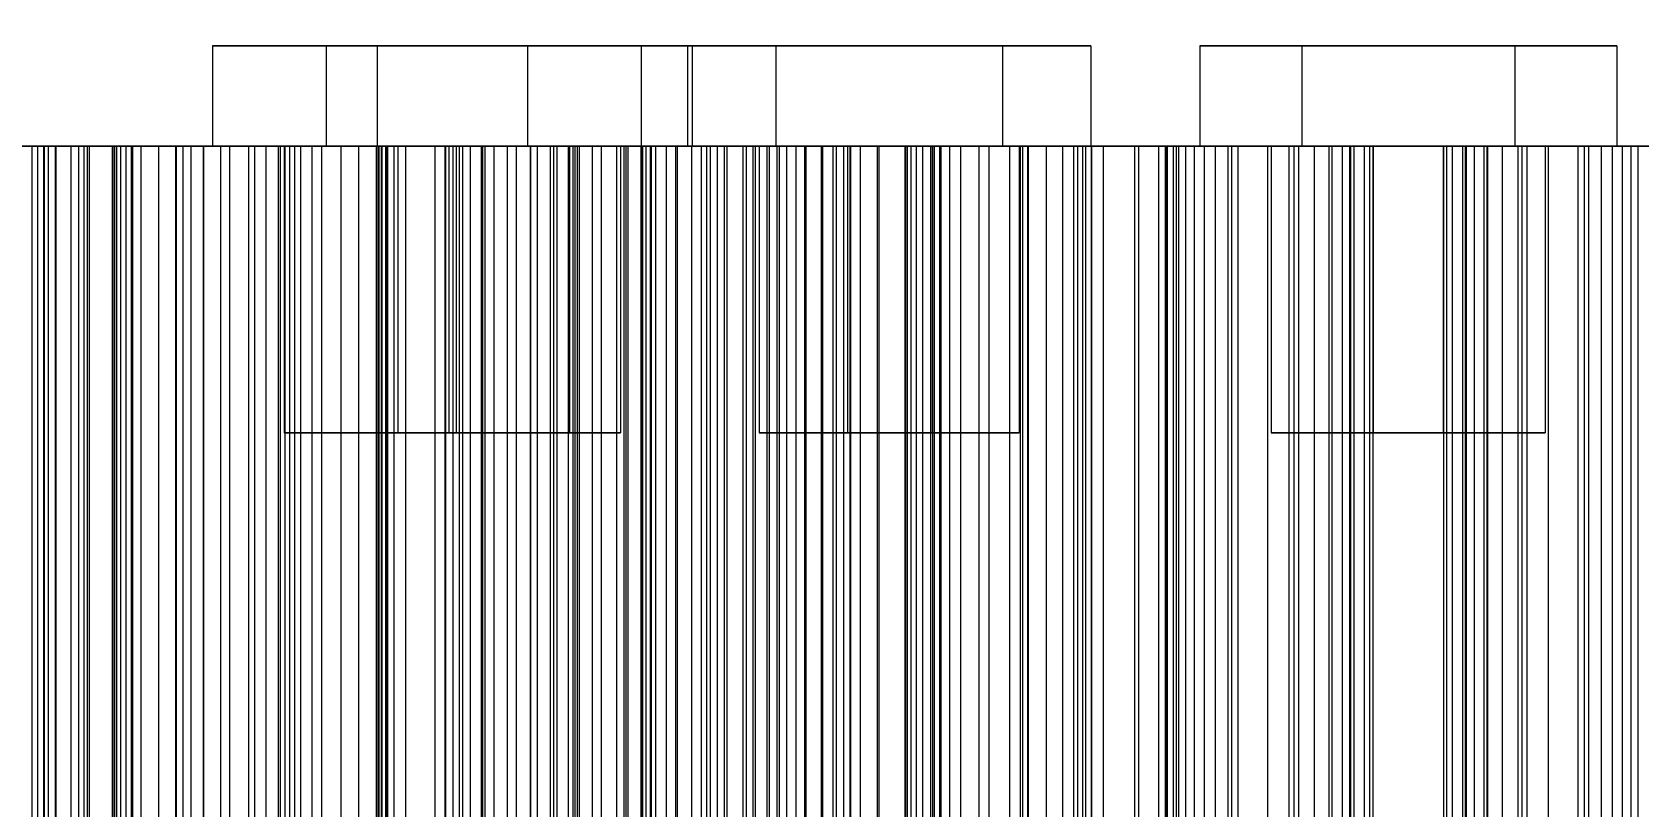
# Model space of a CAD drawing. Header units: millimetres. Extents: x -1970 to 59977, y -50268 to 6837.
# Drawn here: x 25936.2 to 26160.4, y -17342.2 to -17234.1 of the extents above; entities that cross this region are included whole.
import ezdxf

# ---------------------------------------------------------------- set-up
doc = ezdxf.new("R2010")
doc.units = ezdxf.units.MM
doc.layers.add('COTAS_P', color=1, linetype='Continuous', lineweight=0)
doc.layers.add('superior_briquetadora', color=7, linetype='Continuous', lineweight=0)
doc.dimstyles.new('R19_100', dxfattribs={"dimtxt": 250, "dimasz": 150, "dimexe": 150, "dimexo": 80, "dimgap": 100, "dimtad": 1, "dimtih": 1, "dimtoh": 1, "dimdsep": 46, "dimcen": 0.09, "dimadec": 0, "dimazin": 0, "dimtfac": 1, "dimtdec": 4, "dimtofl": 0, "dimtmove": 0, "dimatfit": 3, "dimfxl": 1, "dimtolj": 1, "dimtzin": 0, "dimarcsym": 0})

# ---------------------------------------------------------------- blocks, each defined once
blk = doc.blocks.new('*D25')
at = {"layer": 'COTAS_P', "color": 0, "lineweight": -2, "transparency": 16777216}
for p, q in [((25128.19, -17920), (25128.19, -16950)), ((27628.19, -17920), (27628.19, -16950)), ((25278.19, -17100), (27478.19, -17100))]:
    blk.add_line(p, q, dxfattribs=at)
at = {"layer": 'COTAS_P', "color": 0, "transparency": 16777216}
for points in [[(25278.19, -17075), (25278.19, -17125), (25128.19, -17100)], [(27478.19, -17075), (27478.19, -17125), (27628.19, -17100)]]:
    blk.add_solid(points, dxfattribs=at)
at = {"layer": 'Defpoints', "color": 0, "transparency": 16777216}
for p in [(27628.19, -17100), (25128.19, -18000), (27628.19, -18000)]:
    blk.add_point(p, dxfattribs=at)

msp = doc.modelspace()

# ---------------------------------------------------------------- linework, layer by layer
at = {"layer": 'superior_briquetadora'}
for p, q in [((25961.388, -17236), (25964.032, -17236)), ((25961.388, -17236), (25961.388, -17250)), ((25963.095, -17236), (25961.388, -17236)), ((25968.817, -17236), (25963.095, -17236)), ((25964.032, -17236), (25970.505, -17236)), ((25977.419, -17236), (25968.817, -17236)), ((25970.505, -17236), (25979.524, -17236)), ((25977.233, -17236), (25979.878, -17236)), ((25977.233, -17236), (25977.233, -17250)), ((25978.941, -17236), (25977.233, -17236)), ((25987.198, -17236), (25977.419, -17236)), ((25984.663, -17236), (25978.941, -17236)), ((25979.524, -17236), (25989.303, -17236)), ((25979.878, -17236), (25986.35, -17236)), ((25984.348, -17236), (25986.992, -17236)), ((25984.348, -17236), (25984.348, -17250)), ((25986.056, -17236), (25984.348, -17236)), ((25993.265, -17236), (25984.663, -17236)), ((25991.777, -17236), (25986.056, -17236)), ((25986.35, -17236), (25995.37, -17236)), ((25986.992, -17236), (25993.465, -17236)), ((25996.218, -17236), (25987.198, -17236)), ((25989.303, -17236), (25997.905, -17236)), ((26000.38, -17236), (25991.777, -17236)), ((26003.044, -17236), (25993.265, -17236)), ((25993.465, -17236), (26002.484, -17236)), ((25995.37, -17236), (26005.149, -17236)), ((26002.69, -17236), (25996.218, -17236)), ((25997.905, -17236), (26003.627, -17236)), ((26010.159, -17236), (26000.38, -17236)), ((26002.484, -17236), (26012.264, -17236)), ((26005.335, -17236), (26002.69, -17236)), ((26012.063, -17236), (26003.044, -17236)), ((26003.627, -17236), (26005.335, -17236)), ((26005.149, -17236), (26013.751, -17236)), ((26005.335, -17236), (26005.335, -17250)), ((26019.178, -17236), (26010.159, -17236)), ((26018.536, -17236), (26012.063, -17236)), ((26012.264, -17236), (26020.866, -17236)), ((26013.751, -17236), (26019.473, -17236)), ((26021.18, -17236), (26018.536, -17236)), ((26025.651, -17236), (26019.178, -17236)), ((26019.473, -17236), (26021.18, -17236)), ((26020.866, -17236), (26026.587, -17236)), ((26021.18, -17236), (26021.18, -17250)), ((26028.295, -17236), (26025.651, -17236)), ((26026.587, -17236), (26028.295, -17236)), ((26027.639, -17236), (26030.283, -17236)), ((26027.639, -17236), (26027.639, -17250)), ((26029.346, -17236), (26027.639, -17236)), ((26028.295, -17236), (26028.295, -17250)), ((26035.068, -17236), (26029.346, -17236)), ((26030.283, -17236), (26036.756, -17236)), ((26043.67, -17236), (26035.068, -17236)), ((26036.756, -17236), (26045.775, -17236)), ((26039.962, -17236), (26042.606, -17236)), ((26039.962, -17236), (26039.962, -17250)), ((26041.67, -17236), (26039.962, -17236)), ((26047.391, -17236), (26041.67, -17236)), ((26042.606, -17236), (26049.079, -17236)), ((26053.449, -17236), (26043.67, -17236)), ((26045.775, -17236), (26055.554, -17236)), ((26055.994, -17236), (26047.391, -17236)), ((26049.079, -17236), (26058.098, -17236)), ((26062.469, -17236), (26053.449, -17236)), ((26055.554, -17236), (26064.157, -17236)), ((26065.773, -17236), (26055.994, -17236)), ((26058.098, -17236), (26067.878, -17236)), ((26068.941, -17236), (26062.469, -17236)), ((26064.157, -17236), (26069.878, -17236)), ((26074.792, -17236), (26065.773, -17236)), ((26067.878, -17236), (26076.48, -17236)), ((26071.586, -17236), (26068.941, -17236)), ((26069.878, -17236), (26071.586, -17236)), ((26071.586, -17236), (26071.586, -17250)), ((26081.265, -17236), (26074.792, -17236)), ((26076.48, -17236), (26082.201, -17236)), ((26083.909, -17236), (26081.265, -17236)), ((26082.201, -17236), (26083.909, -17236)), ((26083.909, -17236), (26083.909, -17250)), ((26099.098, -17236), (26101.743, -17236)), ((26099.098, -17236), (26099.098, -17250)), ((26100.806, -17236), (26099.098, -17236)), ((26106.528, -17236), (26100.806, -17236)), ((26101.743, -17236), (26108.215, -17236)), ((26115.13, -17236), (26106.528, -17236)), ((26108.215, -17236), (26117.235, -17236)), ((26113.328, -17236), (26115.972, -17236)), ((26113.328, -17236), (26113.328, -17250)), ((26115.036, -17236), (26113.328, -17236)), ((26120.757, -17236), (26115.036, -17236)), ((26124.909, -17236), (26115.13, -17236)), ((26115.972, -17236), (26122.445, -17236)), ((26117.235, -17236), (26127.014, -17236)), ((26129.359, -17236), (26120.757, -17236)), ((26122.445, -17236), (26131.464, -17236)), ((26133.928, -17236), (26124.909, -17236)), ((26127.014, -17236), (26135.616, -17236)), ((26139.139, -17236), (26129.359, -17236)), ((26131.464, -17236), (26141.243, -17236)), ((26140.401, -17236), (26133.928, -17236)), ((26135.616, -17236), (26141.338, -17236)), ((26148.158, -17236), (26139.139, -17236)), ((26143.045, -17236), (26140.401, -17236)), ((26141.243, -17236), (26149.846, -17236)), ((26141.338, -17236), (26143.045, -17236)), ((26143.045, -17236), (26143.045, -17250)), ((26154.63, -17236), (26148.158, -17236)), ((26149.846, -17236), (26155.567, -17236)), ((26157.275, -17236), (26154.63, -17236)), ((26155.567, -17236), (26157.275, -17236)), ((26157.275, -17236), (26157.275, -17250)), ((25930.117, -17250), (25944.189, -17250)), ((25943.482, -17250), (25930.595, -17250)), ((25937.913, -17250), (25931.969, -17250)), ((25934.676, -17250), (25938.491, -17250)), ((25936.219, -17250), (25935.534, -17250)), ((25935.644, -17250), (25941.642, -17250)), ((25935.937, -17250), (25939.407, -17250)), ((25936.99, -17250), (25936.219, -17250)), ((25936.219, -17450), (25936.219, -17250)), ((25937.848, -17250), (25936.99, -17250)), ((25936.99, -17450), (25936.99, -17250)), ((25939.562, -17250), (25937.848, -17250)), ((25937.848, -17450), (25937.848, -17250)), ((25943.943, -17250), (25937.913, -17250)), ((25937.913, -17450), (25937.913, -17250)), ((25938.491, -17250), (25939.562, -17250)), ((25938.491, -17450), (25938.491, -17250)), ((25939.407, -17250), (25939.407, -17450)), ((25939.407, -17250), (25942.665, -17250)), ((25939.562, -17450), (25939.562, -17250)), ((25941.642, -17250), (25947.724, -17250)), ((25941.642, -17450), (25941.642, -17250)), ((25942.665, -17250), (25942.665, -17450)), ((25942.665, -17250), (25951.351, -17250)), ((25957.29, -17250), (25943.482, -17250)), ((25943.482, -17450), (25943.482, -17250)), ((25950.057, -17250), (25943.943, -17250)), ((25943.943, -17450), (25943.943, -17250)), ((25944.189, -17250), (25958.38, -17250)), ((25944.189, -17450), (25944.189, -17250)), ((25947.375, -17250), (25947.375, -17450)), ((25947.603, -17250), (25947.375, -17250)), ((25947.375, -17250), (25956.29, -17250)), ((25947.603, -17250), (25947.603, -17450)), ((25947.991, -17250), (25947.603, -17250)), ((25947.724, -17250), (25953.888, -17250)), ((25947.724, -17450), (25947.724, -17250)), ((25947.991, -17250), (25947.991, -17450)), ((25948.546, -17250), (25947.991, -17250)), ((25948.546, -17250), (25948.546, -17450)), ((25949.28, -17250), (25948.546, -17250)), ((25949.28, -17250), (25949.28, -17450)), ((25950.206, -17250), (25949.28, -17250)), ((25956.251, -17250), (25950.057, -17250)), ((25950.057, -17450), (25950.057, -17250)), ((25950.206, -17250), (25950.206, -17450)), ((25951.351, -17250), (25950.206, -17250)), ((25951.351, -17250), (25951.351, -17450)), ((25953.888, -17250), (25960.13, -17250)), ((25953.888, -17450), (25953.888, -17250)), ((25962.522, -17250), (25956.251, -17250)), ((25956.251, -17450), (25956.251, -17250)), ((25956.29, -17250), (25956.29, -17450)), ((25956.29, -17250), (25960.095, -17250)), ((25971.489, -17250), (25957.29, -17250)), ((25957.29, -17450), (25957.29, -17250)), ((25958.38, -17250), (25972.144, -17250)), ((25958.38, -17450), (25958.38, -17250)), ((25960.095, -17250), (25960.095, -17450)), ((25960.095, -17250), (25963.746, -17250)), ((25960.13, -17250), (25966.448, -17250)), ((25960.13, -17450), (25960.13, -17250)), ((25961.388, -17250), (25964.032, -17250)), ((25963.095, -17250), (25961.388, -17250)), ((25968.868, -17250), (25962.522, -17250)), ((25962.522, -17450), (25962.522, -17250)), ((25968.817, -17250), (25963.095, -17250)), ((25963.746, -17250), (25963.746, -17450)), ((25963.746, -17250), (25967.234, -17250)), ((25964.032, -17250), (25970.505, -17250)), ((25966.448, -17250), (25972.839, -17250)), ((25966.448, -17450), (25966.448, -17250)), ((25967.234, -17250), (25967.234, -17450)), ((25967.234, -17250), (25970.544, -17250)), ((25977.419, -17250), (25968.817, -17250)), ((25975.287, -17250), (25968.868, -17250)), ((25968.868, -17450), (25968.868, -17250)), ((25970.505, -17250), (25979.524, -17250)), ((25970.544, -17250), (25970.544, -17450)), ((25970.544, -17250), (25973.66, -17250)), ((25970.876, -17480), (25970.876, -17250)), ((25971.847, -17250), (25970.876, -17250)), ((25970.876, -17250), (25972.379, -17250)), ((25971.376, -17250), (25972.818, -17250)), ((25971.376, -17250), (25971.376, -17290)), ((25972.307, -17250), (25971.376, -17250)), ((25985.535, -17250), (25971.489, -17250)), ((25971.489, -17450), (25971.489, -17250)), ((25975.097, -17250), (25971.847, -17250)), ((25972.144, -17250), (25984.953, -17250)), ((25972.144, -17450), (25972.144, -17250)), ((25975.428, -17250), (25972.307, -17250)), ((25972.379, -17250), (25976.057, -17250)), ((25972.818, -17250), (25976.349, -17250)), ((25972.839, -17250), (25979.301, -17250)), ((25972.839, -17450), (25972.839, -17250)), ((25973.66, -17250), (25973.66, -17450)), ((25973.66, -17250), (25976.555, -17250)), ((25979.985, -17250), (25975.097, -17250)), ((25981.774, -17250), (25975.287, -17250)), ((25975.287, -17450), (25975.287, -17250)), ((25980.12, -17250), (25975.428, -17250)), ((25976.057, -17250), (25981.181, -17250)), ((25976.349, -17250), (25981.268, -17250)), ((25976.555, -17250), (25976.555, -17450)), ((25976.555, -17250), (25985.654, -17250)), ((25977.233, -17250), (25979.878, -17250)), ((25978.941, -17250), (25977.233, -17250)), ((25987.198, -17250), (25977.419, -17250)), ((25984.663, -17250), (25978.941, -17250)), ((25979.301, -17250), (25985.829, -17250)), ((25979.301, -17450), (25979.301, -17250)), ((25979.524, -17250), (25989.303, -17250)), ((25979.878, -17250), (25986.35, -17250)), ((25985.541, -17250), (25979.985, -17250)), ((25985.454, -17250), (25980.12, -17250)), ((25981.181, -17250), (25986.737, -17250)), ((25981.268, -17250), (25986.602, -17250)), ((25988.327, -17250), (25981.774, -17250)), ((25981.774, -17450), (25981.774, -17250)), ((25984.205, -17250), (25984.205, -17450)), ((25984.27, -17250), (25984.205, -17250)), ((25984.205, -17250), (25984.313, -17250)), ((25984.27, -17250), (25984.27, -17450)), ((25984.521, -17250), (25984.27, -17250)), ((25984.313, -17250), (25984.313, -17450)), ((25984.313, -17250), (25984.587, -17250)), ((25984.348, -17250), (25986.992, -17250)), ((25986.056, -17250), (25984.348, -17250)), ((25984.521, -17250), (25984.521, -17450)), ((25984.974, -17250), (25984.521, -17250)), ((25984.587, -17250), (25984.587, -17450)), ((25984.587, -17250), (25993.872, -17250)), ((25993.265, -17250), (25984.663, -17250)), ((25984.953, -17250), (25996.314, -17250)), ((25984.953, -17450), (25984.953, -17250)), ((25984.974, -17250), (25984.974, -17450)), ((25985.654, -17250), (25984.974, -17250)), ((25990.374, -17250), (25985.454, -17250)), ((25998.885, -17250), (25985.535, -17250)), ((25985.535, -17450), (25985.535, -17250)), ((25990.666, -17250), (25985.541, -17250)), ((25985.654, -17250), (25985.654, -17450)), ((25985.829, -17250), (25992.422, -17250)), ((25985.829, -17450), (25985.829, -17250)), ((25991.777, -17250), (25986.056, -17250)), ((25986.35, -17250), (25995.37, -17250)), ((25986.602, -17250), (25991.294, -17250)), ((25986.722, -17480), (25986.722, -17250)), ((25987.692, -17250), (25986.722, -17250)), ((25986.722, -17250), (25988.224, -17250)), ((25986.737, -17250), (25991.625, -17250)), ((25986.992, -17250), (25993.465, -17250)), ((25996.218, -17250), (25987.198, -17250)), ((25987.221, -17250), (25988.664, -17250)), ((25987.221, -17250), (25987.221, -17290)), ((25988.153, -17250), (25987.221, -17250)), ((25990.943, -17250), (25987.692, -17250)), ((25991.274, -17250), (25988.153, -17250)), ((25988.224, -17250), (25991.902, -17250)), ((25994.944, -17250), (25988.327, -17250)), ((25988.327, -17450), (25988.327, -17250)), ((25988.664, -17250), (25992.194, -17250)), ((25989.303, -17250), (25997.905, -17250)), ((25993.904, -17250), (25990.374, -17250)), ((25994.344, -17250), (25990.666, -17250)), ((25995.831, -17250), (25990.943, -17250)), ((25995.966, -17250), (25991.274, -17250)), ((25991.294, -17250), (25994.415, -17250)), ((25991.625, -17250), (25994.876, -17250)), ((26000.38, -17250), (25991.777, -17250)), ((25991.902, -17250), (25997.027, -17250)), ((25992.194, -17250), (25997.114, -17250)), ((25992.422, -17250), (25999.076, -17250)), ((25992.422, -17450), (25992.422, -17250)), ((26003.044, -17250), (25993.265, -17250)), ((25993.465, -17250), (26002.484, -17250)), ((25993.837, -17480), (25993.837, -17250)), ((25994.807, -17250), (25993.837, -17250)), ((25993.837, -17250), (25995.339, -17250)), ((25993.872, -17250), (25993.872, -17450)), ((25993.872, -17250), (25997.324, -17250)), ((25995.347, -17250), (25993.904, -17250)), ((25994.336, -17250), (25995.778, -17250)), ((25994.336, -17250), (25994.336, -17290)), ((25995.267, -17250), (25994.336, -17250)), ((25995.846, -17250), (25994.344, -17250)), ((25994.415, -17250), (25995.347, -17250)), ((25998.058, -17250), (25994.807, -17250)), ((25994.876, -17250), (25995.846, -17250)), ((26008.502, -17250), (25994.944, -17250)), ((25994.944, -17450), (25994.944, -17250)), ((25998.388, -17250), (25995.267, -17250)), ((25995.339, -17250), (25999.017, -17250)), ((25995.347, -17250), (25995.347, -17290)), ((25995.37, -17250), (26005.149, -17250)), ((25995.778, -17250), (25999.309, -17250)), ((26001.387, -17250), (25995.831, -17250)), ((25995.846, -17480), (25995.846, -17250)), ((26001.3, -17250), (25995.966, -17250)), ((26002.69, -17250), (25996.218, -17250)), ((25996.314, -17250), (25999.396, -17250)), ((25996.314, -17450), (25996.314, -17250)), ((25997.027, -17250), (26002.583, -17250)), ((25997.114, -17250), (26002.448, -17250)), ((25997.324, -17250), (25997.324, -17450)), ((25997.324, -17250), (26000.614, -17250)), ((25997.905, -17250), (26003.627, -17250)), ((26002.945, -17250), (25998.058, -17250)), ((26003.08, -17250), (25998.388, -17250)), ((26011.029, -17250), (25998.885, -17250)), ((25998.885, -17450), (25998.885, -17250)), ((25999.017, -17250), (26004.141, -17250)), ((25999.076, -17250), (26005.789, -17250)), ((25999.076, -17450), (25999.076, -17250)), ((25999.309, -17250), (26004.229, -17250)), ((25999.396, -17250), (26002.536, -17250)), ((25999.396, -17450), (25999.396, -17250)), ((26010.159, -17250), (26000.38, -17250)), ((26000.614, -17250), (26000.614, -17450)), ((26000.614, -17250), (26003.734, -17250)), ((26006.219, -17250), (26001.3, -17250)), ((26006.511, -17250), (26001.387, -17250)), ((26002.448, -17250), (26007.14, -17250)), ((26002.484, -17250), (26012.264, -17250)), ((26002.536, -17250), (26005.733, -17250)), ((26002.536, -17450), (26002.536, -17250)), ((26002.583, -17250), (26007.471, -17250)), ((26005.335, -17250), (26002.69, -17250)), ((26008.502, -17250), (26002.945, -17250)), ((26012.063, -17250), (26003.044, -17250)), ((26008.415, -17250), (26003.08, -17250)), ((26003.627, -17250), (26005.335, -17250)), ((26003.734, -17250), (26003.734, -17450)), ((26003.734, -17250), (26006.669, -17250)), ((26004.141, -17250), (26009.698, -17250)), ((26004.229, -17250), (26009.563, -17250)), ((26005.149, -17250), (26013.751, -17250)), ((26005.733, -17250), (26008.986, -17250)), ((26005.733, -17450), (26005.733, -17250)), ((26005.789, -17250), (26012.556, -17250)), ((26005.789, -17450), (26005.789, -17250)), ((26009.75, -17250), (26006.219, -17250)), ((26010.189, -17250), (26006.511, -17250)), ((26006.669, -17250), (26006.669, -17450)), ((26006.669, -17250), (26009.402, -17250)), ((26007.14, -17250), (26010.261, -17250)), ((26007.471, -17250), (26010.721, -17250)), ((26013.334, -17250), (26008.415, -17250)), ((26013.626, -17250), (26008.502, -17250)), ((26022.632, -17250), (26008.502, -17250)), ((26008.502, -17450), (26008.502, -17250)), ((26008.986, -17250), (26012.292, -17250)), ((26008.986, -17450), (26008.986, -17250)), ((26009.402, -17250), (26009.402, -17450)), ((26009.402, -17250), (26011.905, -17250)), ((26009.563, -17250), (26014.255, -17250)), ((26009.698, -17250), (26014.585, -17250)), ((26011.192, -17250), (26009.75, -17250)), ((26019.178, -17250), (26010.159, -17250)), ((26011.692, -17250), (26010.189, -17250)), ((26010.261, -17250), (26011.192, -17250)), ((26010.721, -17250), (26011.692, -17250)), ((26014.368, -17250), (26011.029, -17250)), ((26011.029, -17450), (26011.029, -17250)), ((26011.192, -17250), (26011.192, -17290)), ((26011.692, -17480), (26011.692, -17250)), ((26011.905, -17250), (26011.905, -17450)), ((26011.905, -17250), (26021.33, -17250)), ((26018.536, -17250), (26012.063, -17250)), ((26012.264, -17250), (26020.866, -17250)), ((26012.292, -17250), (26015.65, -17250)), ((26012.292, -17450), (26012.292, -17250)), ((26012.556, -17250), (26019.376, -17250)), ((26012.556, -17450), (26012.556, -17250)), ((26016.865, -17250), (26013.334, -17250)), ((26017.304, -17250), (26013.626, -17250)), ((26013.751, -17250), (26019.473, -17250)), ((26014.255, -17250), (26017.376, -17250)), ((26017.758, -17250), (26014.368, -17250)), ((26014.368, -17450), (26014.368, -17250)), ((26014.585, -17250), (26017.836, -17250)), ((26015.65, -17250), (26019.059, -17250)), ((26015.65, -17450), (26015.65, -17250)), ((26018.307, -17250), (26016.865, -17250)), ((26018.807, -17250), (26017.304, -17250)), ((26017.376, -17250), (26018.307, -17250)), ((26021.198, -17250), (26017.758, -17250)), ((26017.758, -17450), (26017.758, -17250)), ((26017.836, -17250), (26018.807, -17250)), ((26018.307, -17250), (26018.307, -17290)), ((26021.18, -17250), (26018.536, -17250)), ((26018.807, -17480), (26018.807, -17250)), ((26019.059, -17250), (26022.518, -17250)), ((26019.059, -17450), (26019.059, -17250)), ((26025.651, -17250), (26019.178, -17250)), ((26019.376, -17250), (26026.245, -17250)), ((26019.376, -17450), (26019.376, -17250)), ((26019.473, -17250), (26021.18, -17250)), ((26020.866, -17250), (26026.587, -17250)), ((26021.121, -17250), (26021.121, -17450)), ((26021.33, -17250), (26021.121, -17250)), ((26021.121, -17250), (26021.147, -17250)), ((26021.147, -17250), (26021.147, -17450)), ((26021.147, -17250), (26021.381, -17250)), ((26024.686, -17250), (26021.198, -17250)), ((26021.198, -17450), (26021.198, -17250)), ((26021.33, -17250), (26021.33, -17450)), ((26021.381, -17250), (26021.381, -17450)), ((26021.381, -17250), (26021.805, -17250)), ((26021.805, -17250), (26021.805, -17450)), ((26021.805, -17250), (26022.408, -17250)), ((26022.408, -17250), (26022.408, -17450)), ((26022.408, -17250), (26023.181, -17250)), ((26022.518, -17250), (26026.024, -17250)), ((26022.518, -17450), (26022.518, -17250)), ((26036.789, -17250), (26022.632, -17250)), ((26022.632, -17450), (26022.632, -17250)), ((26023.181, -17250), (26023.181, -17450)), ((26023.181, -17250), (26032.747, -17250)), ((26028.221, -17250), (26024.686, -17250)), ((26024.686, -17450), (26024.686, -17250)), ((26028.295, -17250), (26025.651, -17250)), ((26026.024, -17250), (26029.576, -17250)), ((26026.024, -17450), (26026.024, -17250)), ((26026.245, -17250), (26040.156, -17250)), ((26026.245, -17450), (26026.245, -17250)), ((26026.587, -17250), (26028.295, -17250)), ((26027.639, -17250), (26030.283, -17250)), ((26029.346, -17250), (26027.639, -17250)), ((26031.801, -17250), (26028.221, -17250)), ((26028.221, -17450), (26028.221, -17250)), ((26035.068, -17250), (26029.346, -17250)), ((26029.576, -17250), (26033.173, -17250)), ((26029.576, -17450), (26029.576, -17250)), ((26030.283, -17250), (26036.756, -17250)), ((26030.305, -17250), (26030.305, -17480)), ((26031.247, -17250), (26030.305, -17250)), ((26030.305, -17250), (26033.124, -17250)), ((26030.804, -17250), (26033.609, -17250)), ((26030.804, -17250), (26030.804, -17800)), ((26031.742, -17250), (26030.804, -17250)), ((26035.915, -17250), (26031.247, -17250)), ((26036.386, -17250), (26031.742, -17250)), ((26035.425, -17250), (26031.801, -17250)), ((26031.801, -17450), (26031.801, -17250)), ((26032.747, -17250), (26032.747, -17450)), ((26032.747, -17250), (26035.813, -17250)), ((26033.124, -17250), (26039.596, -17250)), ((26033.173, -17250), (26036.813, -17250)), ((26033.173, -17450), (26033.173, -17250)), ((26033.609, -17250), (26040.048, -17250)), ((26043.67, -17250), (26035.068, -17250)), ((26039.09, -17250), (26035.425, -17250)), ((26035.425, -17450), (26035.425, -17250)), ((26035.813, -17250), (26035.813, -17450)), ((26035.813, -17250), (26038.711, -17250)), ((26044.129, -17250), (26035.915, -17250)), ((26044.558, -17250), (26036.386, -17250)), ((26036.756, -17250), (26045.775, -17250)), ((26050.43, -17250), (26036.789, -17250)), ((26036.789, -17450), (26036.789, -17250)), ((26036.813, -17250), (26040.494, -17250)), ((26036.813, -17450), (26036.813, -17250)), ((26037.127, -17480), (26037.127, -17250)), ((26038.098, -17250), (26037.127, -17250)), ((26037.127, -17250), (26038.63, -17250)), ((26037.627, -17250), (26039.069, -17250)), ((26037.627, -17250), (26037.627, -17290)), ((26038.558, -17250), (26037.627, -17250)), ((26041.349, -17250), (26038.098, -17250)), ((26041.679, -17250), (26038.558, -17250)), ((26038.63, -17250), (26042.308, -17250)), ((26038.711, -17250), (26038.711, -17450)), ((26038.711, -17250), (26041.433, -17250)), ((26039.069, -17250), (26042.6, -17250)), ((26042.796, -17250), (26039.09, -17250)), ((26039.09, -17450), (26039.09, -17250)), ((26039.596, -17250), (26049.472, -17250)), ((26039.962, -17250), (26042.606, -17250)), ((26041.67, -17250), (26039.962, -17250)), ((26040.048, -17250), (26049.874, -17250)), ((26040.156, -17250), (26054.368, -17250)), ((26040.156, -17450), (26040.156, -17250)), ((26040.494, -17250), (26044.215, -17250)), ((26040.494, -17450), (26040.494, -17250)), ((26046.236, -17250), (26041.349, -17250)), ((26041.433, -17250), (26041.433, -17450)), ((26041.433, -17250), (26043.965, -17250)), ((26047.391, -17250), (26041.67, -17250)), ((26046.371, -17250), (26041.679, -17250)), ((26042.308, -17250), (26047.432, -17250)), ((26042.6, -17250), (26047.519, -17250)), ((26042.606, -17250), (26049.079, -17250)), ((26046.54, -17250), (26042.796, -17250)), ((26042.796, -17450), (26042.796, -17250)), ((26053.449, -17250), (26043.67, -17250)), ((26043.965, -17250), (26043.965, -17450)), ((26043.965, -17250), (26046.288, -17250)), ((26055.573, -17250), (26044.129, -17250)), ((26044.215, -17250), (26047.973, -17250)), ((26044.215, -17450), (26044.215, -17250)), ((26055.944, -17250), (26044.558, -17250)), ((26045.775, -17250), (26055.554, -17250)), ((26051.792, -17250), (26046.236, -17250)), ((26046.288, -17250), (26046.288, -17450)), ((26046.288, -17250), (26048.375, -17250)), ((26051.705, -17250), (26046.371, -17250)), ((26050.322, -17250), (26046.54, -17250)), ((26046.54, -17450), (26046.54, -17250)), ((26055.994, -17250), (26047.391, -17250)), ((26047.432, -17250), (26052.988, -17250)), ((26047.519, -17250), (26052.853, -17250)), ((26047.973, -17250), (26051.768, -17250)), ((26047.973, -17450), (26047.973, -17250)), ((26048.375, -17250), (26048.375, -17450)), ((26048.375, -17250), (26058.035, -17250)), ((26049.079, -17250), (26058.098, -17250)), ((26049.451, -17480), (26049.451, -17250)), ((26050.421, -17250), (26049.451, -17250)), ((26049.451, -17250), (26050.953, -17250)), ((26049.472, -17250), (26062.374, -17250)), ((26049.874, -17250), (26062.71, -17250)), ((26049.95, -17250), (26051.392, -17250)), ((26049.95, -17250), (26049.95, -17290)), ((26050.881, -17250), (26049.95, -17250)), ((26054.138, -17250), (26050.322, -17250)), ((26050.322, -17450), (26050.322, -17250)), ((26053.672, -17250), (26050.421, -17250)), ((26063.031, -17250), (26050.43, -17250)), ((26050.43, -17450), (26050.43, -17250)), ((26054.002, -17250), (26050.881, -17250)), ((26050.953, -17250), (26054.631, -17250)), ((26051.392, -17250), (26054.923, -17250)), ((26056.625, -17250), (26051.705, -17250)), ((26051.768, -17250), (26064.235, -17250)), ((26051.768, -17450), (26051.768, -17250)), ((26056.917, -17250), (26051.792, -17250)), ((26052.853, -17250), (26057.546, -17250)), ((26052.988, -17250), (26057.876, -17250)), ((26062.469, -17250), (26053.449, -17250)), ((26058.559, -17250), (26053.672, -17250)), ((26058.694, -17250), (26054.002, -17250)), ((26057.988, -17250), (26054.138, -17250)), ((26054.138, -17450), (26054.138, -17250)), ((26054.368, -17250), (26068.335, -17250)), ((26054.368, -17450), (26054.368, -17250)), ((26054.631, -17250), (26059.755, -17250)), ((26054.923, -17250), (26059.843, -17250)), ((26055.554, -17250), (26064.157, -17250)), ((26069.808, -17250), (26055.573, -17250)), ((26070.106, -17250), (26055.944, -17250)), ((26065.773, -17250), (26055.994, -17250)), ((26060.155, -17250), (26056.625, -17250)), ((26060.595, -17250), (26056.917, -17250)), ((26057.546, -17250), (26060.666, -17250)), ((26057.876, -17250), (26061.127, -17250)), ((26061.869, -17250), (26057.988, -17250)), ((26057.988, -17450), (26057.988, -17250)), ((26058.035, -17250), (26058.035, -17450)), ((26058.035, -17250), (26058.299, -17250)), ((26058.098, -17250), (26067.878, -17250)), ((26058.299, -17250), (26058.299, -17450)), ((26058.299, -17250), (26058.803, -17250)), ((26064.116, -17250), (26058.559, -17250)), ((26064.028, -17250), (26058.694, -17250)), ((26058.803, -17250), (26058.803, -17450)), ((26058.803, -17250), (26059.519, -17250)), ((26059.519, -17250), (26059.519, -17450)), ((26059.519, -17250), (26060.43, -17250)), ((26059.755, -17250), (26065.312, -17250)), ((26059.843, -17250), (26065.177, -17250)), ((26061.598, -17250), (26060.155, -17250)), ((26060.43, -17250), (26060.43, -17450)), ((26060.43, -17250), (26061.522, -17250)), ((26062.097, -17250), (26060.595, -17250)), ((26060.666, -17250), (26061.598, -17250)), ((26061.127, -17250), (26062.097, -17250)), ((26061.522, -17250), (26061.522, -17450)), ((26061.522, -17250), (26062.787, -17250)), ((26061.598, -17250), (26061.598, -17290)), ((26065.781, -17250), (26061.869, -17250)), ((26061.869, -17450), (26061.869, -17250)), ((26062.097, -17480), (26062.097, -17250)), ((26062.374, -17250), (26077.805, -17250)), ((26068.941, -17250), (26062.469, -17250)), ((26062.71, -17250), (26078.062, -17250)), ((26062.787, -17250), (26062.787, -17450)), ((26062.787, -17250), (26072.542, -17250)), ((26074.106, -17250), (26063.031, -17250)), ((26063.031, -17450), (26063.031, -17250)), ((26068.948, -17250), (26064.028, -17250)), ((26069.24, -17250), (26064.116, -17250)), ((26064.157, -17250), (26069.878, -17250)), ((26064.235, -17250), (26075.13, -17250)), ((26064.235, -17450), (26064.235, -17250)), ((26065.177, -17250), (26069.869, -17250)), ((26065.312, -17250), (26070.199, -17250)), ((26074.792, -17250), (26065.773, -17250)), ((26069.72, -17250), (26065.781, -17250)), ((26065.781, -17450), (26065.781, -17250)), ((26067.878, -17250), (26076.48, -17250)), ((26068.335, -17250), (26081.519, -17250)), ((26068.335, -17450), (26068.335, -17250)), ((26071.586, -17250), (26068.941, -17250)), ((26072.479, -17250), (26068.948, -17250)), ((26072.918, -17250), (26069.24, -17250)), ((26082.796, -17250), (26069.72, -17250)), ((26069.72, -17450), (26069.72, -17250)), ((26086.286, -17250), (26069.808, -17250)), ((26069.869, -17250), (26072.99, -17250)), ((26069.878, -17250), (26071.586, -17250)), ((26086.5, -17250), (26070.106, -17250)), ((26070.199, -17250), (26073.45, -17250)), ((26073.921, -17250), (26072.479, -17250)), ((26072.542, -17250), (26072.542, -17450)), ((26072.542, -17250), (26075.191, -17250)), ((26074.42, -17250), (26072.918, -17250)), ((26072.99, -17250), (26073.921, -17250)), ((26073.45, -17250), (26074.42, -17250)), ((26073.921, -17250), (26073.921, -17290)), ((26083.232, -17250), (26074.106, -17250)), ((26074.106, -17450), (26074.106, -17250)), ((26074.42, -17480), (26074.42, -17250)), ((26081.265, -17250), (26074.792, -17250)), ((26075.13, -17250), (26084.037, -17250)), ((26075.13, -17450), (26075.13, -17250)), ((26075.191, -17250), (26075.191, -17450)), ((26075.191, -17250), (26077.67, -17250)), ((26076.48, -17250), (26082.201, -17250)), ((26077.67, -17250), (26077.67, -17450)), ((26077.67, -17250), (26079.967, -17250)), ((26077.805, -17250), (26095.171, -17250)), ((26078.062, -17250), (26095.34, -17250)), ((26079.967, -17250), (26079.967, -17450)), ((26079.967, -17250), (26082.071, -17250)), ((26083.909, -17250), (26081.265, -17250)), ((26081.519, -17250), (26093.414, -17250)), ((26081.519, -17450), (26081.519, -17250)), ((26082.071, -17250), (26082.071, -17450)), ((26082.071, -17250), (26083.963, -17250)), ((26082.201, -17250), (26083.909, -17250)), ((26094.534, -17250), (26082.796, -17250)), ((26082.796, -17450), (26082.796, -17250)), ((26090.057, -17250), (26083.232, -17250)), ((26083.232, -17450), (26083.232, -17250)), ((26083.963, -17250), (26083.963, -17450)), ((26083.963, -17250), (26085.613, -17250)), ((26084.037, -17250), (26090.611, -17250)), ((26084.037, -17450), (26084.037, -17250)), ((26085.613, -17250), (26085.613, -17450)), ((26085.613, -17250), (26095.415, -17250)), ((26104.375, -17250), (26086.286, -17250)), ((26104.496, -17250), (26086.5, -17250)), ((26094.318, -17250), (26090.057, -17250)), ((26090.057, -17450), (26090.057, -17250)), ((26090.611, -17250), (26094.6, -17250)), ((26090.611, -17450), (26090.611, -17250)), ((26093.414, -17250), (26103.564, -17250)), ((26093.414, -17450), (26093.414, -17250)), ((26095.852, -17250), (26094.318, -17250)), ((26094.318, -17450), (26094.318, -17250)), ((26104.483, -17250), (26094.534, -17250)), ((26094.534, -17450), (26094.534, -17250)), ((26094.6, -17250), (26095.852, -17250)), ((26094.6, -17450), (26094.6, -17250)), ((26095.171, -17250), (26113.807, -17250)), ((26095.34, -17250), (26113.88, -17250)), ((26095.415, -17250), (26095.415, -17450)), ((26095.415, -17250), (26096.15, -17250)), ((26095.852, -17450), (26095.852, -17250)), ((26096.15, -17250), (26096.15, -17450)), ((26096.15, -17250), (26097.127, -17250)), ((26097.127, -17250), (26097.127, -17450)), ((26097.127, -17250), (26098.319, -17250)), ((26098.319, -17250), (26098.319, -17450)), ((26098.319, -17250), (26099.707, -17250)), ((26099.098, -17250), (26101.743, -17250)), ((26100.806, -17250), (26099.098, -17250)), ((26099.707, -17250), (26099.707, -17450)), ((26099.707, -17250), (26101.278, -17250)), ((26106.528, -17250), (26100.806, -17250)), ((26101.278, -17250), (26101.278, -17450)), ((26101.278, -17250), (26103.023, -17250)), ((26101.743, -17250), (26108.215, -17250)), ((26103.023, -17250), (26103.023, -17450)), ((26103.023, -17250), (26112.872, -17250)), ((26103.564, -17250), (26111.578, -17250)), ((26103.564, -17450), (26103.564, -17250)), ((26123.378, -17250), (26104.375, -17250)), ((26112.26, -17250), (26104.483, -17250)), ((26104.483, -17450), (26104.483, -17250)), ((26123.402, -17250), (26104.496, -17250)), ((26115.13, -17250), (26106.528, -17250)), ((26108.215, -17250), (26117.235, -17250)), ((26108.587, -17480), (26108.587, -17250)), ((26109.557, -17250), (26108.587, -17250)), ((26108.587, -17250), (26110.089, -17250)), ((26109.086, -17250), (26110.529, -17250)), ((26109.086, -17250), (26109.086, -17290)), ((26110.018, -17250), (26109.086, -17250)), ((26112.808, -17250), (26109.557, -17250)), ((26113.139, -17250), (26110.018, -17250)), ((26110.089, -17250), (26113.767, -17250)), ((26110.529, -17250), (26114.059, -17250)), ((26111.578, -17250), (26117.147, -17250)), ((26111.578, -17450), (26111.578, -17250)), ((26117.568, -17250), (26112.26, -17250)), ((26112.26, -17450), (26112.26, -17250)), ((26117.696, -17250), (26112.808, -17250)), ((26112.872, -17250), (26112.872, -17450)), ((26112.872, -17250), (26115.08, -17250)), ((26117.831, -17250), (26113.139, -17250)), ((26113.328, -17250), (26115.972, -17250)), ((26115.036, -17250), (26113.328, -17250)), ((26113.767, -17250), (26118.892, -17250)), ((26113.807, -17250), (26132.995, -17250)), ((26113.88, -17250), (26132.971, -17250)), ((26114.059, -17250), (26118.979, -17250)), ((26120.757, -17250), (26115.036, -17250)), ((26115.08, -17250), (26115.08, -17450)), ((26115.08, -17250), (26117.115, -17250)), ((26124.909, -17250), (26115.13, -17250)), ((26115.972, -17250), (26122.445, -17250)), ((26117.115, -17250), (26117.115, -17450)), ((26117.115, -17250), (26118.966, -17250)), ((26117.147, -17250), (26120.059, -17250)), ((26117.147, -17450), (26117.147, -17250)), ((26117.235, -17250), (26127.014, -17250)), ((26120.201, -17250), (26117.568, -17250)), ((26117.568, -17450), (26117.568, -17250)), ((26123.252, -17250), (26117.696, -17250)), ((26123.165, -17250), (26117.831, -17250)), ((26118.892, -17250), (26124.448, -17250)), ((26118.966, -17250), (26118.966, -17450)), ((26118.966, -17250), (26120.622, -17250)), ((26118.979, -17250), (26124.313, -17250)), ((26120.059, -17250), (26120.201, -17250)), ((26120.059, -17450), (26120.059, -17250)), ((26120.201, -17450), (26120.201, -17250)), ((26120.622, -17250), (26120.622, -17450)), ((26120.622, -17250), (26122.064, -17250)), ((26129.359, -17250), (26120.757, -17250)), ((26122.064, -17250), (26122.064, -17450)), ((26122.064, -17250), (26123.262, -17250)), ((26122.445, -17250), (26131.464, -17250)), ((26122.816, -17480), (26122.816, -17250)), ((26123.787, -17250), (26122.816, -17250)), ((26122.816, -17250), (26124.319, -17250)), ((26128.084, -17250), (26123.165, -17250)), ((26128.376, -17250), (26123.252, -17250)), ((26123.262, -17250), (26123.262, -17450)), ((26123.262, -17250), (26133.111, -17250)), ((26123.316, -17250), (26124.758, -17250)), ((26123.316, -17250), (26123.316, -17290)), ((26124.247, -17250), (26123.316, -17250)), ((26142.566, -17250), (26123.378, -17250)), ((26142.493, -17250), (26123.402, -17250)), ((26127.038, -17250), (26123.787, -17250)), ((26127.368, -17250), (26124.247, -17250)), ((26124.313, -17250), (26129.005, -17250)), ((26124.319, -17250), (26127.997, -17250)), ((26124.448, -17250), (26129.336, -17250)), ((26124.758, -17250), (26128.289, -17250)), ((26133.928, -17250), (26124.909, -17250)), ((26127.014, -17250), (26135.616, -17250)), ((26131.925, -17250), (26127.038, -17250)), ((26132.06, -17250), (26127.368, -17250)), ((26127.997, -17250), (26133.121, -17250)), ((26131.615, -17250), (26128.084, -17250)), ((26128.289, -17250), (26133.208, -17250)), ((26132.054, -17250), (26128.376, -17250)), ((26129.005, -17250), (26132.126, -17250)), ((26129.336, -17250), (26132.586, -17250)), ((26139.139, -17250), (26129.359, -17250)), ((26131.464, -17250), (26141.243, -17250)), ((26133.057, -17250), (26131.615, -17250)), ((26137.482, -17250), (26131.925, -17250)), ((26133.557, -17250), (26132.054, -17250)), ((26137.394, -17250), (26132.06, -17250)), ((26132.126, -17250), (26133.057, -17250)), ((26132.586, -17250), (26133.557, -17250)), ((26132.971, -17250), (26151.877, -17250)), ((26132.995, -17250), (26151.999, -17250)), ((26133.057, -17250), (26133.057, -17290)), ((26133.111, -17250), (26133.111, -17450)), ((26133.111, -17250), (26134.309, -17250)), ((26133.121, -17250), (26138.678, -17250)), ((26133.208, -17250), (26138.542, -17250)), ((26133.557, -17480), (26133.557, -17250)), ((26140.401, -17250), (26133.928, -17250)), ((26134.309, -17250), (26134.309, -17450)), ((26134.309, -17250), (26135.751, -17250)), ((26135.616, -17250), (26141.338, -17250)), ((26135.751, -17250), (26135.751, -17450)), ((26135.751, -17250), (26137.407, -17250)), ((26136.172, -17250), (26138.805, -17250)), ((26136.314, -17250), (26136.172, -17250)), ((26136.172, -17450), (26136.172, -17250)), ((26139.226, -17250), (26136.314, -17250)), ((26136.314, -17450), (26136.314, -17250)), ((26142.314, -17250), (26137.394, -17250)), ((26137.407, -17250), (26137.407, -17450)), ((26137.407, -17250), (26139.259, -17250)), ((26142.606, -17250), (26137.482, -17250)), ((26138.542, -17250), (26143.235, -17250)), ((26138.678, -17250), (26143.565, -17250)), ((26138.805, -17250), (26144.113, -17250)), ((26138.805, -17450), (26138.805, -17250)), ((26148.158, -17250), (26139.139, -17250)), ((26144.796, -17250), (26139.226, -17250)), ((26139.226, -17450), (26139.226, -17250)), ((26139.259, -17250), (26139.259, -17450)), ((26139.259, -17250), (26141.293, -17250)), ((26143.045, -17250), (26140.401, -17250)), ((26141.243, -17250), (26149.846, -17250)), ((26141.293, -17250), (26141.293, -17450)), ((26141.293, -17250), (26143.501, -17250)), ((26141.338, -17250), (26143.045, -17250)), ((26145.845, -17250), (26142.314, -17250)), ((26161.033, -17250), (26142.493, -17250)), ((26161.202, -17250), (26142.566, -17250)), ((26146.284, -17250), (26142.606, -17250)), ((26143.235, -17250), (26146.355, -17250)), ((26143.501, -17250), (26143.501, -17450)), ((26143.501, -17250), (26153.35, -17250)), ((26143.565, -17250), (26146.816, -17250)), ((26144.113, -17250), (26151.891, -17250)), ((26144.113, -17450), (26144.113, -17250)), ((26152.809, -17250), (26144.796, -17250)), ((26144.796, -17450), (26144.796, -17250)), ((26147.287, -17250), (26145.845, -17250)), ((26147.786, -17250), (26146.284, -17250)), ((26146.355, -17250), (26147.287, -17250)), ((26146.816, -17250), (26147.786, -17250)), ((26147.287, -17250), (26147.287, -17290)), ((26147.786, -17480), (26147.786, -17250)), ((26154.63, -17250), (26148.158, -17250)), ((26149.846, -17250), (26155.567, -17250)), ((26151.877, -17250), (26169.873, -17250)), ((26151.891, -17250), (26161.839, -17250)), ((26151.891, -17450), (26151.891, -17250)), ((26151.999, -17250), (26170.087, -17250)), ((26162.959, -17250), (26152.809, -17250)), ((26152.809, -17450), (26152.809, -17250)), ((26153.35, -17250), (26153.35, -17450)), ((26153.35, -17250), (26155.095, -17250)), ((26157.275, -17250), (26154.63, -17250)), ((26155.095, -17250), (26155.095, -17450)), ((26155.095, -17250), (26156.666, -17250)), ((26155.567, -17250), (26157.275, -17250)), ((26156.666, -17250), (26156.666, -17450)), ((26156.666, -17250), (26158.054, -17250)), ((26158.054, -17250), (26158.054, -17450)), ((26158.054, -17250), (26159.246, -17250)), ((26159.246, -17250), (26159.246, -17450)), ((26159.246, -17250), (26160.223, -17250)), ((26160.223, -17250), (26160.223, -17450)), ((26160.223, -17250), (26160.958, -17250)), ((25971.376, -17290), (25972.818, -17290)), ((25972.307, -17290), (25971.376, -17290)), ((25975.428, -17290), (25972.307, -17290)), ((25972.818, -17290), (25976.349, -17290)), ((25980.12, -17290), (25975.428, -17290)), ((25976.349, -17290), (25981.268, -17290)), ((25985.454, -17290), (25980.12, -17290)), ((25981.268, -17290), (25986.602, -17290)), ((25990.374, -17290), (25985.454, -17290)), ((25986.602, -17290), (25991.294, -17290)), ((25987.221, -17290), (25988.664, -17290)), ((25988.153, -17290), (25987.221, -17290)), ((25991.274, -17290), (25988.153, -17290)), ((25988.664, -17290), (25992.194, -17290)), ((25993.904, -17290), (25990.374, -17290)), ((25995.966, -17290), (25991.274, -17290)), ((25991.294, -17290), (25994.415, -17290)), ((25992.194, -17290), (25997.114, -17290)), ((25995.347, -17290), (25993.904, -17290)), ((25994.336, -17290), (25995.778, -17290)), ((25995.267, -17290), (25994.336, -17290)), ((25994.415, -17290), (25995.347, -17290)), ((25998.388, -17290), (25995.267, -17290)), ((25995.778, -17290), (25999.309, -17290)), ((26001.3, -17290), (25995.966, -17290)), ((25997.114, -17290), (26002.448, -17290)), ((26003.08, -17290), (25998.388, -17290)), ((25999.309, -17290), (26004.229, -17290)), ((26006.219, -17290), (26001.3, -17290)), ((26002.448, -17290), (26007.14, -17290)), ((26008.415, -17290), (26003.08, -17290)), ((26004.229, -17290), (26009.563, -17290)), ((26009.75, -17290), (26006.219, -17290)), ((26007.14, -17290), (26010.261, -17290)), ((26013.334, -17290), (26008.415, -17290)), ((26009.563, -17290), (26014.255, -17290)), ((26011.192, -17290), (26009.75, -17290)), ((26010.261, -17290), (26011.192, -17290)), ((26016.865, -17290), (26013.334, -17290)), ((26014.255, -17290), (26017.376, -17290)), ((26018.307, -17290), (26016.865, -17290)), ((26017.376, -17290), (26018.307, -17290)), ((26037.627, -17290), (26039.069, -17290)), ((26038.558, -17290), (26037.627, -17290)), ((26041.679, -17290), (26038.558, -17290)), ((26039.069, -17290), (26042.6, -17290)), ((26046.371, -17290), (26041.679, -17290)), ((26042.6, -17290), (26047.519, -17290)), ((26051.705, -17290), (26046.371, -17290)), ((26047.519, -17290), (26052.853, -17290)), ((26049.95, -17290), (26051.392, -17290)), ((26050.881, -17290), (26049.95, -17290)), ((26054.002, -17290), (26050.881, -17290)), ((26051.392, -17290), (26054.923, -17290)), ((26056.625, -17290), (26051.705, -17290)), ((26052.853, -17290), (26057.546, -17290)), ((26058.694, -17290), (26054.002, -17290)), ((26054.923, -17290), (26059.843, -17290)), ((26060.155, -17290), (26056.625, -17290)), ((26057.546, -17290), (26060.666, -17290)), ((26064.028, -17290), (26058.694, -17290)), ((26059.843, -17290), (26065.177, -17290)), ((26061.598, -17290), (26060.155, -17290)), ((26060.666, -17290), (26061.598, -17290)), ((26068.948, -17290), (26064.028, -17290)), ((26065.177, -17290), (26069.869, -17290)), ((26072.479, -17290), (26068.948, -17290)), ((26069.869, -17290), (26072.99, -17290)), ((26073.921, -17290), (26072.479, -17290)), ((26072.99, -17290), (26073.921, -17290)), ((26109.086, -17290), (26110.529, -17290)), ((26110.018, -17290), (26109.086, -17290)), ((26113.139, -17290), (26110.018, -17290)), ((26110.529, -17290), (26114.059, -17290)), ((26117.831, -17290), (26113.139, -17290)), ((26114.059, -17290), (26118.979, -17290)), ((26123.165, -17290), (26117.831, -17290)), ((26118.979, -17290), (26124.313, -17290)), ((26128.084, -17290), (26123.165, -17290)), ((26123.316, -17290), (26124.758, -17290)), ((26124.247, -17290), (26123.316, -17290)), ((26127.368, -17290), (26124.247, -17290)), ((26124.313, -17290), (26129.005, -17290)), ((26124.758, -17290), (26128.289, -17290)), ((26132.06, -17290), (26127.368, -17290)), ((26131.615, -17290), (26128.084, -17290)), ((26128.289, -17290), (26133.208, -17290)), ((26129.005, -17290), (26132.126, -17290)), ((26133.057, -17290), (26131.615, -17290)), ((26137.394, -17290), (26132.06, -17290)), ((26132.126, -17290), (26133.057, -17290)), ((26133.208, -17290), (26138.542, -17290)), ((26142.314, -17290), (26137.394, -17290)), ((26138.542, -17290), (26143.235, -17290)), ((26145.845, -17290), (26142.314, -17290)), ((26143.235, -17290), (26146.355, -17290)), ((26147.287, -17290), (26145.845, -17290)), ((26146.355, -17290), (26147.287, -17290))]:
    msp.add_line(p, q, dxfattribs=at)

# ---------------------------------------------------------------- dimensions: what is measured, and where the dimension line sits
at = {"layer": 'COTAS_P'}
dim = msp.add_aligned_dim(p1=(25128.187, -18000), p2=(27628.187, -18000), distance=900, text='<> P', dimstyle='R19_100', dxfattribs=at)
dim.commit()
dim.dimension.update_dxf_attribs({"geometry": '*D25', "text_midpoint": (26378.187, -17100)})

doc.saveas('drawing.dxf')
